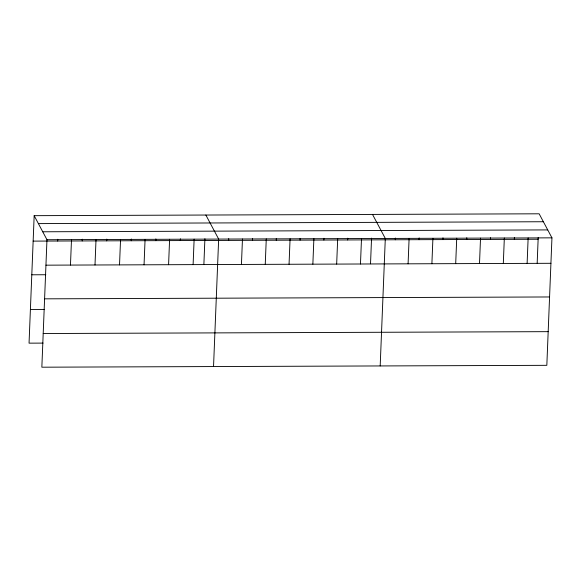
<?xml version="1.0" encoding="UTF-8"?>
<svg xmlns="http://www.w3.org/2000/svg" width="581" height="581" viewBox="0 0 581 581"><rect width="100%" height="100%" fill="white"/><g stroke="black" fill="none" stroke-linecap="round" stroke-linejoin="round"><path stroke-width="0.87" d="M34.17 215.674L46.967 239.721L41.847 367.199L546.83 365.326L551.95 237.847L539.153 213.801L34.17 215.674L29.05 343.153L43.067 343.102M57.679 241.028L57.744 239.27M70.468 265.074L71.492 239.633M82.204 240.933L82.277 239.183M95.001 264.987L96.018 239.539M106.73 240.846L106.802 239.089M119.526 264.892L120.55 239.452M131.262 240.752L131.328 239.002M144.052 264.805L145.076 239.357M155.788 240.665L155.861 238.907M168.584 264.711L169.601 239.27M180.313 240.57L180.386 238.82M193.11 264.624L194.134 239.176M203.88 264.406L204.911 238.726M213.539 366.567L218.659 239.081L205.863 215.035M228.653 240.396L228.718 238.638M241.442 264.442L242.466 238.994M252.459 240.302L252.524 238.551M265.248 264.355L266.272 238.907M276.265 240.214L276.331 238.464M289.055 264.268L290.079 238.82M300.072 240.127L300.137 238.37M312.861 264.173L313.885 238.733M323.878 240.04L323.944 238.283M336.668 264.086L337.692 238.646M347.685 239.953L347.75 238.195M360.474 263.999L361.498 238.551M370.525 263.789L371.557 238.108M380.185 365.943L385.305 238.464L372.508 214.418M395.298 239.771L395.363 238.021M408.087 263.825L409.111 238.377M419.104 239.684L419.17 237.934M431.894 263.738L432.918 238.29M442.911 239.597L442.976 237.84M455.7 263.643L456.724 238.203M466.717 239.51L466.783 237.752M479.507 263.556L480.531 238.116M490.524 239.423L490.589 237.665M503.313 263.469L504.337 238.021M514.33 239.336L514.396 237.578M527.12 263.382L528.144 237.934M537.171 263.171L538.202 237.491M38.39 223.612L543.38 221.739M42.74 231.783L547.73 229.909M46.967 239.721L551.95 237.847M33.146 241.115L538.137 239.241M45.943 265.168L550.926 263.295M31.795 274.791L45.812 274.74M44.592 298.837L549.575 296.964M30.401 309.484L44.417 309.426M43.197 333.53L548.181 331.657"/></g></svg>
